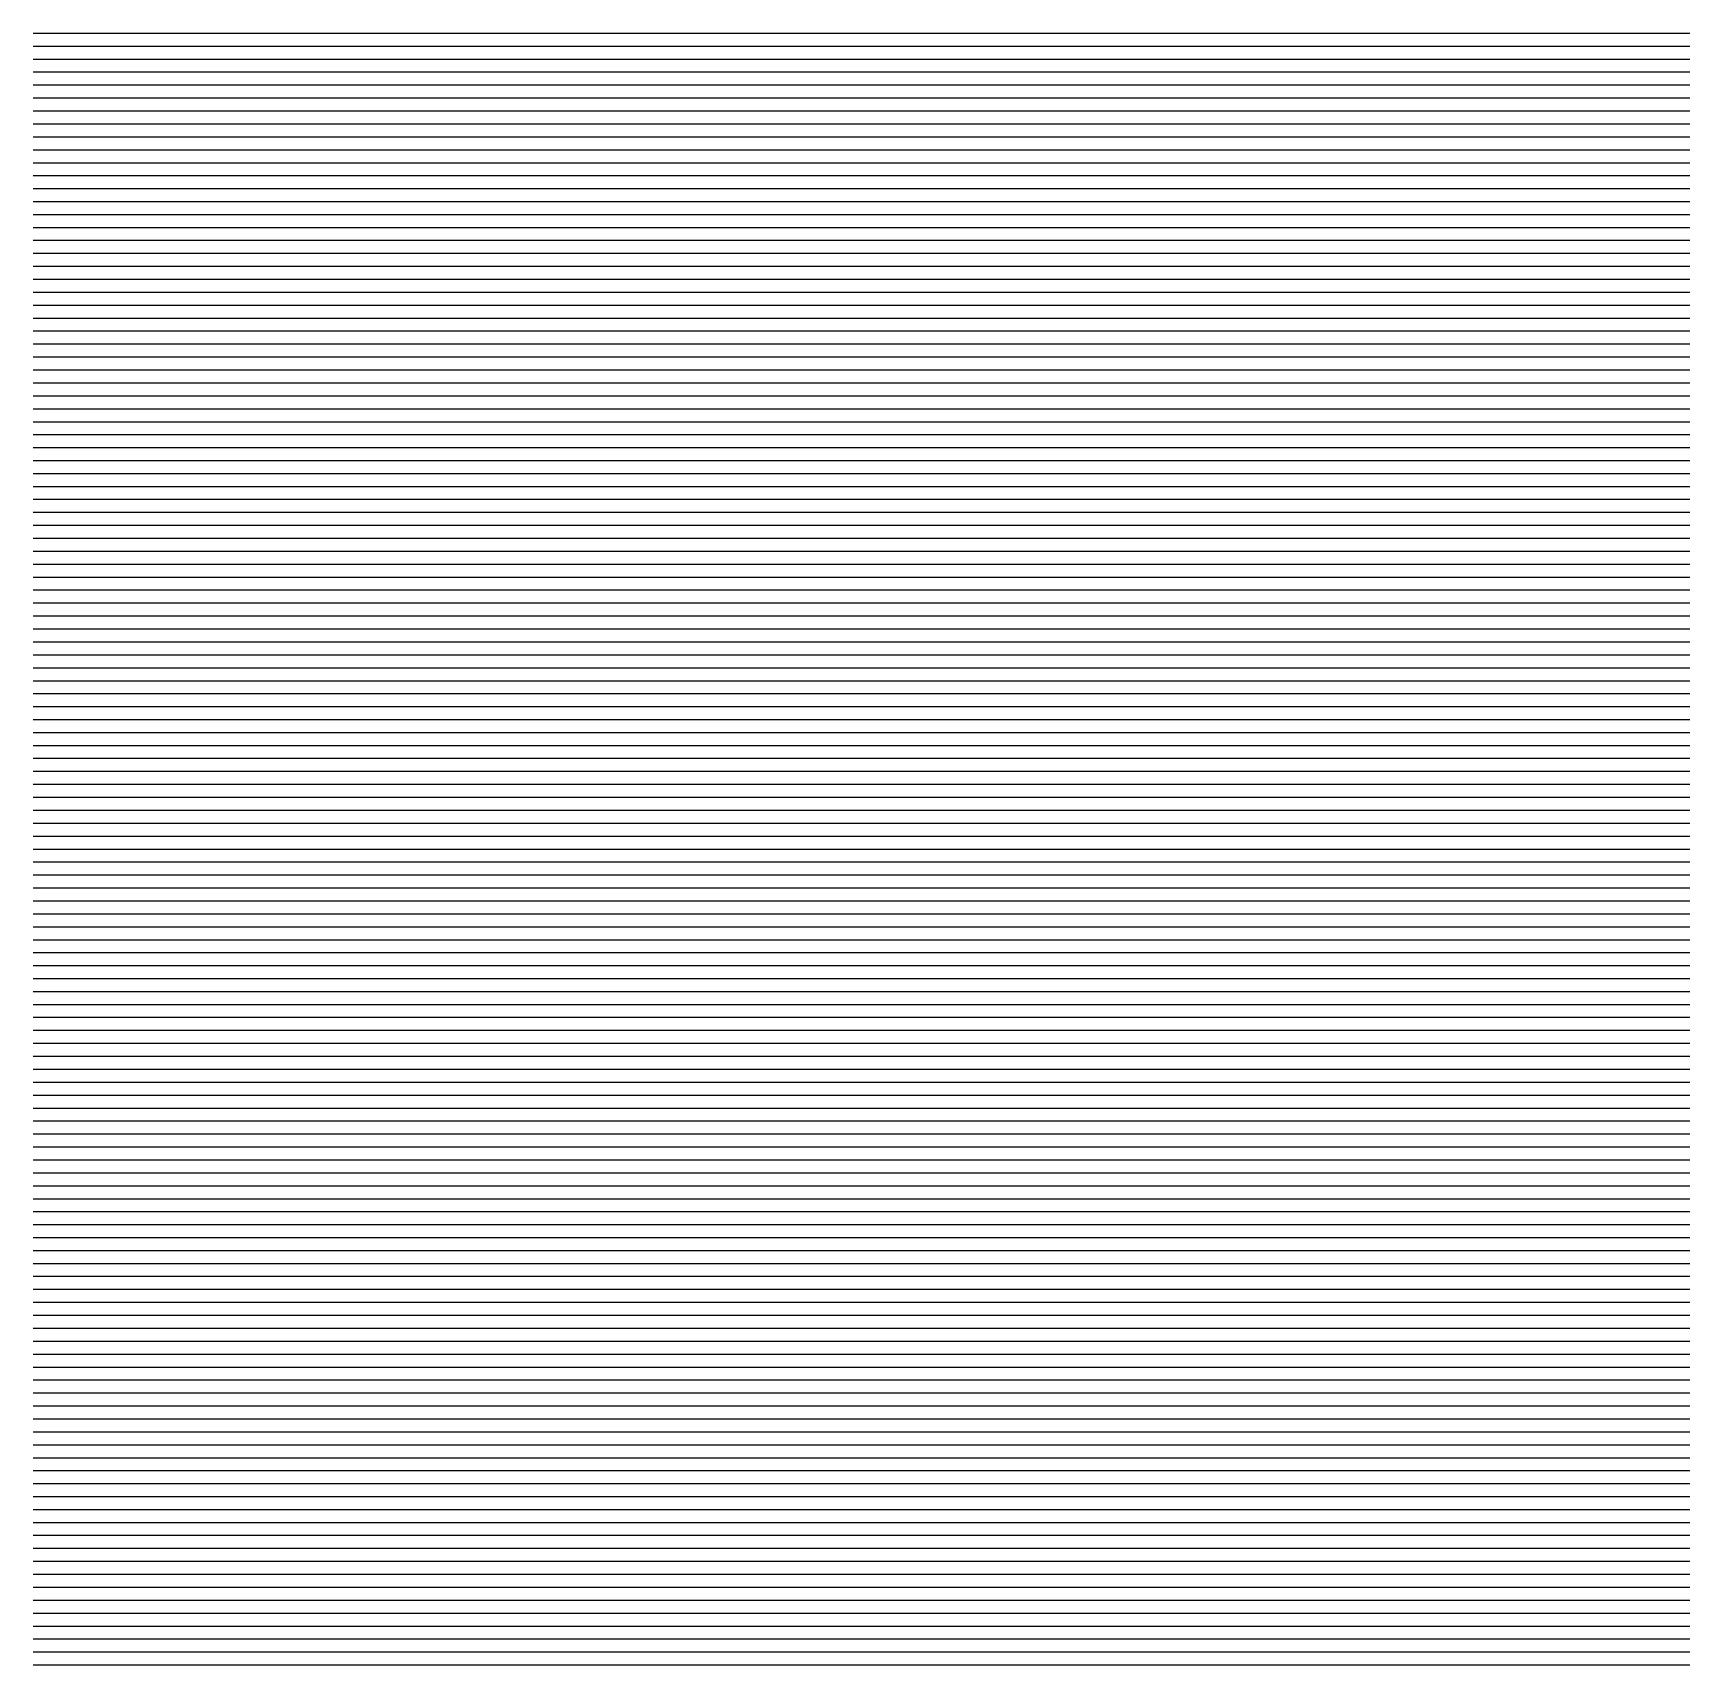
# Paper-space layout 'Layout1' of a CAD drawing. Extents: x -6 to 6, y -5.9 to 5.9.
import ezdxf

# ---------------------------------------------------------------- set-up
doc = ezdxf.new("R2010")
doc.units = 0
doc.header["$LTSCALE"] = 0.2
doc.layers.get('0').update_dxf_attribs({"linetype": 'CONTINUOUS'})
doc.layers.add('ROOD', color=1, linetype='CONTINUOUS')
doc.layers.add('VEILIG', color=7, linetype='CONTINUOUS')

# ---------------------------------------------------------------- blocks, each defined once
blk = doc.blocks.new('*X')
at = {"color": 0}
for p, q in [((-6, 5.909), (6, 5.909)), ((-6, 5.816), (6, 5.816)), ((-6, 5.722), (6, 5.722)), ((-6, 5.628), (6, 5.628)), ((-6, 5.534), (6, 5.534)), ((-6, 5.44), (6, 5.44)), ((-6, 5.347), (6, 5.347)), ((-6, 5.253), (6, 5.253)), ((-6, 5.159), (6, 5.159)), ((-6, 5.065), (6, 5.065)), ((-6, 4.971), (6, 4.971)), ((-6, 4.878), (6, 4.878)), ((-6, 4.784), (6, 4.784)), ((-6, 4.784), (6, 4.784)), ((-6, 4.784), (6, 4.784)), ((-6, 4.784), (6, 4.784)), ((-6, 4.69), (6, 4.69)), ((-6, 4.69), (6, 4.69)), ((-6, 4.69), (6, 4.69)), ((-6, 4.69), (6, 4.69)), ((-6, 4.596), (6, 4.596)), ((-6, 4.596), (6, 4.596)), ((-6, 4.596), (6, 4.596)), ((-6, 4.596), (6, 4.596)), ((-6, 4.502), (6, 4.502)), ((-6, 4.502), (6, 4.502)), ((-6, 4.502), (6, 4.502)), ((-6, 4.502), (6, 4.502)), ((-6, 4.409), (6, 4.409)), ((-6, 4.409), (6, 4.409)), ((-6, 4.409), (6, 4.409)), ((-6, 4.409), (6, 4.409)), ((-6, 4.315), (6, 4.315)), ((-6, 4.315), (6, 4.315)), ((-6, 4.315), (6, 4.315)), ((-6, 4.315), (6, 4.315)), ((-6, 4.221), (6, 4.221)), ((-6, 4.221), (6, 4.221)), ((-6, 4.221), (6, 4.221)), ((-6, 4.221), (6, 4.221)), ((-6, 4.127), (6, 4.127)), ((-6, 4.127), (6, 4.127)), ((-6, 4.127), (6, 4.127)), ((-6, 4.127), (6, 4.127)), ((-6, 4.033), (6, 4.033)), ((-6, 4.033), (6, 4.033)), ((-6, 4.033), (6, 4.033)), ((-6, 4.033), (6, 4.033)), ((-6, 3.94), (6, 3.94)), ((-6, 3.94), (6, 3.94)), ((-6, 3.94), (6, 3.94)), ((-6, 3.94), (6, 3.94)), ((-6, 3.846), (6, 3.846)), ((-6, 3.846), (6, 3.846)), ((-6, 3.846), (6, 3.846)), ((-6, 3.846), (6, 3.846)), ((-6, 3.752), (6, 3.752)), ((-6, 3.752), (6, 3.752)), ((-6, 3.752), (6, 3.752)), ((-6, 3.752), (6, 3.752)), ((-6, 3.658), (6, 3.658)), ((-6, 3.658), (6, 3.658)), ((-6, 3.658), (6, 3.658)), ((-6, 3.658), (6, 3.658)), ((-6, 3.564), (6, 3.564)), ((-6, 3.564), (6, 3.564)), ((-6, 3.564), (6, 3.564)), ((-6, 3.564), (6, 3.564)), ((-6, 3.471), (6, 3.471)), ((-6, 3.471), (6, 3.471)), ((-6, 3.471), (6, 3.471)), ((-6, 3.471), (6, 3.471)), ((-6, 3.377), (6, 3.377)), ((-6, 3.377), (6, 3.377)), ((-6, 3.377), (6, 3.377)), ((-6, 3.377), (6, 3.377)), ((-6, 3.283), (6, 3.283)), ((-6, 3.283), (6, 3.283)), ((-6, 3.283), (6, 3.283)), ((-6, 3.283), (6, 3.283)), ((-6, 3.189), (6, 3.189)), ((-6, 3.189), (6, 3.189)), ((-6, 3.189), (6, 3.189)), ((-6, 3.189), (6, 3.189)), ((-6, 3.095), (6, 3.095)), ((-6, 3.095), (6, 3.095)), ((-6, 3.095), (6, 3.095)), ((-6, 3.095), (6, 3.095)), ((-6, 3.002), (6, 3.002)), ((-6, 3.002), (6, 3.002)), ((-6, 3.002), (6, 3.002)), ((-6, 3.002), (6, 3.002)), ((-6, 2.908), (6, 2.908)), ((-6, 2.908), (6, 2.908)), ((-6, 2.908), (6, 2.908)), ((-6, 2.908), (6, 2.908)), ((-6, 2.814), (6, 2.814)), ((-6, 2.814), (6, 2.814)), ((-6, 2.814), (6, 2.814)), ((-6, 2.814), (6, 2.814)), ((-6, 2.72), (6, 2.72)), ((-6, 2.72), (6, 2.72)), ((-6, 2.72), (6, 2.72)), ((-6, 2.72), (6, 2.72)), ((-6, 2.626), (6, 2.626)), ((-6, 2.626), (6, 2.626)), ((-6, 2.626), (6, 2.626)), ((-6, 2.626), (6, 2.626)), ((-6, 2.533), (6, 2.533)), ((-6, 2.533), (6, 2.533)), ((-6, 2.533), (6, 2.533)), ((-6, 2.533), (6, 2.533)), ((-6, 2.439), (6, 2.439)), ((-6, 2.439), (6, 2.439)), ((-6, 2.439), (6, 2.439)), ((-6, 2.439), (6, 2.439)), ((-6, 2.345), (6, 2.345)), ((-6, 2.345), (6, 2.345)), ((-6, 2.345), (6, 2.345)), ((-6, 2.345), (6, 2.345)), ((0.249, 2.345), (1.634, 2.345)), ((-6, 2.251), (6, 2.251)), ((-6, 2.251), (6, 2.251)), ((-6, 2.251), (6, 2.251)), ((-6, 2.251), (6, 2.251)), ((-0.089, 2.251), (1.874, 2.251)), ((-6, 2.157), (6, 2.157)), ((-6, 2.157), (6, 2.157)), ((-6, 2.157), (6, 2.157)), ((-6, 2.157), (6, 2.157)), ((-6, 2.064), (6, 2.064)), ((-6, 2.064), (6, 2.064)), ((-6, 2.064), (6, 2.064)), ((-6, 2.064), (6, 2.064)), ((-0.575, 2.064), (2.165, 2.064)), ((-0.353, 2.157), (2.046, 2.157)), ((-6, 1.97), (6, 1.97)), ((-6, 1.97), (6, 1.97)), ((-6, 1.97), (6, 1.97)), ((-6, 1.97), (6, 1.97)), ((-0.769, 1.97), (2.251, 1.97)), ((-6, 1.876), (6, 1.876)), ((-6, 1.876), (6, 1.876)), ((-6, 1.876), (6, 1.876)), ((-6, 1.876), (6, 1.876)), ((-0.942, 1.876), (2.316, 1.876)), ((-6, 1.782), (6, 1.782)), ((-6, 1.782), (6, 1.782)), ((-6, 1.782), (6, 1.782)), ((-6, 1.782), (6, 1.782)), ((-6, 1.688), (6, 1.688)), ((-6, 1.688), (6, 1.688)), ((-6, 1.688), (6, 1.688)), ((-6, 1.688), (6, 1.688)), ((-1.242, 1.688), (2.139, 1.688)), ((-1.098, 1.782), (2.342, 1.782)), ((-6, 1.595), (6, 1.595)), ((-6, 1.595), (6, 1.595)), ((-6, 1.595), (6, 1.595)), ((-6, 1.595), (6, 1.595)), ((-1.375, 1.595), (1.935, 1.595)), ((-6, 1.501), (6, 1.501)), ((-6, 1.501), (6, 1.501)), ((-6, 1.501), (6, 1.501)), ((-6, 1.501), (6, 1.501)), ((-1.498, 1.501), (1.732, 1.501)), ((-6, 1.407), (6, 1.407)), ((-6, 1.407), (6, 1.407)), ((-6, 1.407), (6, 1.407)), ((-6, 1.407), (6, 1.407)), ((-1.61, 1.407), (1.529, 1.407)), ((-6, 1.313), (6, 1.313)), ((-6, 1.313), (6, 1.313)), ((-6, 1.313), (6, 1.313)), ((-6, 1.313), (6, 1.313)), ((-6, 1.219), (6, 1.219)), ((-6, 1.219), (6, 1.219)), ((-6, 1.219), (4.617, 1.219)), ((-6, 1.219), (-4.579, 1.219)), ((-6, 1.219), (-4.579, 1.219)), ((-3.012, 1.219), (3.05, 1.219)), ((-1.805, 1.219), (1.122, 1.219)), ((-1.712, 1.313), (1.326, 1.313)), ((4.617, 1.219), (6, 1.219)), ((4.617, 1.219), (6, 1.219)), ((-6, 1.126), (6, 1.126)), ((-6, 1.126), (6, 1.126)), ((-6, 1.126), (4.617, 1.126)), ((-6, 1.126), (-4.579, 1.126)), ((-6, 1.126), (-4.579, 1.126)), ((-3.012, 1.126), (3.05, 1.126)), ((-1.891, 1.126), (0.919, 1.126)), ((4.617, 1.126), (6, 1.126)), ((4.617, 1.126), (6, 1.126)), ((-6, 1.032), (6, 1.032)), ((-6, 1.032), (6, 1.032)), ((-6, 1.032), (4.617, 1.032)), ((-6, 1.032), (-4.579, 1.032)), ((-6, 1.032), (-4.579, 1.032)), ((-3.012, 1.032), (3.05, 1.032)), ((-1.969, 1.032), (0.716, 1.032)), ((4.617, 1.032), (6, 1.032)), ((4.617, 1.032), (6, 1.032)), ((-6, 0.938), (6, 0.938)), ((-6, 0.938), (6, 0.938)), ((-6, 0.938), (4.617, 0.938)), ((-6, 0.938), (-4.579, 0.938)), ((-6, 0.938), (-4.579, 0.938)), ((-6, 0.844), (6, 0.844)), ((-6, 0.844), (6, 0.844)), ((-6, 0.844), (4.617, 0.844)), ((-6, 0.844), (-4.579, 0.844)), ((-6, 0.844), (-4.579, 0.844)), ((-3.012, 0.938), (3.05, 0.938)), ((-3.012, 0.844), (3.05, 0.844)), ((-2.107, 0.844), (0.309, 0.844)), ((-2.041, 0.938), (0.513, 0.938)), ((4.617, 0.938), (6, 0.938)), ((4.617, 0.938), (6, 0.938)), ((4.617, 0.844), (6, 0.844)), ((4.617, 0.844), (6, 0.844)), ((-6, 0.75), (6, 0.75)), ((-6, 0.75), (6, 0.75)), ((-6, 0.75), (4.617, 0.75)), ((-6, 0.75), (-4.579, 0.75)), ((-6, 0.75), (-4.579, 0.75)), ((-3.012, 0.75), (3.05, 0.75)), ((-2.165, 0.75), (0.106, 0.75)), ((4.617, 0.75), (6, 0.75)), ((4.617, 0.75), (6, 0.75)), ((-6, 0.657), (6, 0.657)), ((-6, 0.657), (6, 0.657)), ((-6, 0.657), (4.617, 0.657)), ((-6, 0.657), (-4.579, 0.657)), ((-6, 0.657), (-4.579, 0.657)), ((-3.012, 0.657), (3.05, 0.657)), ((-2.216, 0.657), (-0.097, 0.657)), ((4.617, 0.657), (6, 0.657)), ((4.617, 0.657), (6, 0.657)), ((-6, 0.563), (6, 0.563)), ((-6, 0.563), (6, 0.563)), ((-6, 0.563), (4.617, 0.563)), ((-6, 0.563), (-4.579, 0.563)), ((-6, 0.563), (-4.579, 0.563)), ((-3.012, 0.563), (3.05, 0.563)), ((-2.26, 0.563), (-0.3, 0.563)), ((4.617, 0.563), (6, 0.563)), ((4.617, 0.563), (6, 0.563)), ((-6, 0.469), (6, 0.469)), ((-6, 0.469), (6, 0.469)), ((-6, 0.469), (4.617, 0.469)), ((-6, 0.469), (-4.579, 0.469)), ((-6, 0.469), (-4.579, 0.469)), ((-6, 0.375), (6, 0.375)), ((-6, 0.375), (6, 0.375)), ((-6, 0.375), (4.617, 0.375)), ((-6, 0.375), (-4.579, 0.375)), ((-6, 0.375), (-4.579, 0.375)), ((-3.012, 0.469), (3.05, 0.469)), ((-2.331, 0.375), (-0.707, 0.375)), ((-2.299, 0.469), (-0.503, 0.469)), ((-0.322, 0.375), (0.359, 0.375)), ((4.617, 0.469), (6, 0.469)), ((4.617, 0.469), (6, 0.469)), ((4.617, 0.375), (6, 0.375)), ((4.617, 0.375), (6, 0.375)), ((-6, 0.281), (6, 0.281)), ((-6, 0.281), (6, 0.281)), ((-6, 0.281), (4.617, 0.281)), ((-6, 0.281), (-4.579, 0.281)), ((-6, 0.281), (-4.579, 0.281)), ((-2.358, 0.281), (-0.91, 0.281)), ((-0.322, 0.281), (0.359, 0.281)), ((4.617, 0.281), (6, 0.281)), ((4.617, 0.281), (6, 0.281)), ((-6, 0.188), (6, 0.188)), ((-6, 0.188), (6, 0.188)), ((-6, 0.188), (4.617, 0.188)), ((-6, 0.188), (-4.579, 0.188)), ((-6, 0.188), (-4.579, 0.188)), ((-2.38, 0.188), (-1.113, 0.188)), ((-0.322, 0.188), (0.359, 0.188)), ((4.617, 0.188), (6, 0.188)), ((4.617, 0.188), (6, 0.188)), ((-6, 0.094), (6, 0.094)), ((-6, 0.094), (6, 0.094)), ((-6, 0.094), (4.617, 0.094)), ((-6, 0.094), (-4.579, 0.094)), ((-6, 0.094), (-4.579, 0.094)), ((-6, 0), (6, 0)), ((-6, 0), (-4.579, 0)), ((-6, 0), (-4.579, 0)), ((-4.579, 0), (4.617, 0)), ((-2.395, 0.094), (-1.316, 0.094)), ((-0.322, 0.094), (0.359, 0.094)), ((-0.322, 0), (0.359, 0)), ((4.617, 0.094), (6, 0.094)), ((4.617, 0.094), (6, 0.094)), ((4.617, 0), (6, 0)), ((-6, -0.094), (6, -0.094)), ((-6, -0.094), (6, -0.094)), ((-6, -0.094), (-4.579, -0.094)), ((-6, -0.094), (-4.579, -0.094)), ((-0.322, -0.094), (0.359, -0.094)), ((-0.054, -0.094), (0.054, -0.094)), ((4.617, -0.094), (6, -0.094)), ((4.617, -0.094), (6, -0.094)), ((-6, -0.188), (6, -0.188)), ((-6, -0.188), (6, -0.188)), ((-6, -0.188), (-4.579, -0.188)), ((-6, -0.188), (-4.579, -0.188)), ((-0.322, -0.188), (0.359, -0.188)), ((-0.108, -0.188), (0.108, -0.188)), ((4.617, -0.188), (6, -0.188)), ((4.617, -0.188), (6, -0.188)), ((-6, -0.281), (6, -0.281)), ((-6, -0.281), (6, -0.281)), ((-6, -0.281), (-4.579, -0.281)), ((-6, -0.281), (-4.579, -0.281)), ((-0.322, -0.281), (0.359, -0.281)), ((-0.162, -0.281), (0.162, -0.281)), ((4.617, -0.281), (6, -0.281)), ((4.617, -0.281), (6, -0.281)), ((-6, -0.375), (6, -0.375)), ((-6, -0.375), (6, -0.375)), ((-6, -0.375), (-4.579, -0.375)), ((-6, -0.375), (-4.579, -0.375)), ((-6, -0.469), (6, -0.469)), ((-6, -0.469), (6, -0.469)), ((-6, -0.469), (-4.579, -0.469)), ((-6, -0.469), (-4.579, -0.469)), ((-0.322, -0.375), (0.359, -0.375)), ((-0.322, -0.469), (0.359, -0.469)), ((-0.271, -0.469), (0.271, -0.469)), ((-0.217, -0.375), (0.217, -0.375)), ((4.617, -0.375), (6, -0.375)), ((4.617, -0.375), (6, -0.375)), ((4.617, -0.469), (6, -0.469)), ((4.617, -0.469), (6, -0.469)), ((-6, -0.563), (6, -0.563)), ((-6, -0.563), (6, -0.563)), ((-6, -0.563), (-4.579, -0.563)), ((-6, -0.563), (-4.579, -0.563)), ((-0.325, -0.563), (0.325, -0.563)), ((-0.322, -0.563), (0.359, -0.563)), ((4.617, -0.563), (6, -0.563)), ((4.617, -0.563), (6, -0.563)), ((-6, -0.657), (6, -0.657)), ((-6, -0.657), (6, -0.657)), ((-6, -0.657), (-4.579, -0.657)), ((-6, -0.657), (-4.579, -0.657)), ((-0.379, -0.657), (0.379, -0.657)), ((-0.322, -0.657), (0.359, -0.657)), ((4.617, -0.657), (6, -0.657)), ((4.617, -0.657), (6, -0.657)), ((-6, -0.75), (6, -0.75)), ((-6, -0.75), (6, -0.75)), ((-6, -0.75), (-4.579, -0.75)), ((-6, -0.75), (-4.579, -0.75)), ((-0.433, -0.75), (0.433, -0.75)), ((-0.322, -0.75), (0.359, -0.75)), ((4.617, -0.75), (6, -0.75)), ((4.617, -0.75), (6, -0.75)), ((-6, -0.844), (6, -0.844)), ((-6, -0.844), (6, -0.844)), ((-6, -0.844), (-4.579, -0.844)), ((-6, -0.844), (-4.579, -0.844)), ((-6, -0.938), (6, -0.938)), ((-6, -0.938), (6, -0.938)), ((-6, -0.938), (-4.579, -0.938)), ((-6, -0.938), (-4.579, -0.938)), ((-0.542, -0.938), (0.542, -0.938)), ((-0.487, -0.844), (0.487, -0.844)), ((-0.322, -0.844), (0.359, -0.844)), ((-0.322, -0.938), (0.359, -0.938)), ((4.617, -0.844), (6, -0.844)), ((4.617, -0.844), (6, -0.844)), ((4.617, -0.938), (6, -0.938)), ((4.617, -0.938), (6, -0.938)), ((-6, -1.032), (6, -1.032)), ((-6, -1.032), (6, -1.032)), ((-6, -1.032), (-4.579, -1.032)), ((-6, -1.032), (-4.579, -1.032)), ((-0.596, -1.032), (0.596, -1.032)), ((-0.322, -1.032), (0.359, -1.032)), ((4.617, -1.032), (6, -1.032)), ((4.617, -1.032), (6, -1.032)), ((-6, -1.126), (6, -1.126)), ((-6, -1.126), (6, -1.126)), ((-6, -1.126), (-4.579, -1.126)), ((-6, -1.126), (-4.579, -1.126)), ((-0.65, -1.126), (0.65, -1.126)), ((-0.322, -1.126), (0.359, -1.126)), ((4.617, -1.126), (6, -1.126)), ((4.617, -1.126), (6, -1.126)), ((-6, -1.219), (6, -1.219)), ((-6, -1.219), (6, -1.219)), ((-6, -1.219), (-4.579, -1.219)), ((-6, -1.219), (-4.579, -1.219)), ((-6, -1.313), (6, -1.313)), ((-6, -1.313), (6, -1.313)), ((-6, -1.313), (-4.579, -1.313)), ((-6, -1.313), (-4.579, -1.313)), ((-0.758, -1.313), (0.758, -1.313)), ((-0.704, -1.219), (0.704, -1.219)), ((-0.322, -1.219), (0.359, -1.219)), ((-0.322, -1.313), (0.359, -1.313)), ((4.617, -1.219), (6, -1.219)), ((4.617, -1.219), (6, -1.219)), ((4.617, -1.313), (6, -1.313)), ((4.617, -1.313), (6, -1.313)), ((-6, -1.407), (6, -1.407)), ((-6, -1.407), (6, -1.407)), ((-6, -1.407), (-4.579, -1.407)), ((-6, -1.407), (-4.579, -1.407)), ((-0.812, -1.407), (0.812, -1.407)), ((-0.322, -1.407), (0.359, -1.407)), ((4.617, -1.407), (6, -1.407)), ((4.617, -1.407), (6, -1.407)), ((-6, -1.501), (6, -1.501)), ((-6, -1.501), (6, -1.501)), ((-6, -1.501), (-4.579, -1.501)), ((-6, -1.501), (-4.579, -1.501)), ((-0.866, -1.501), (0.866, -1.501)), ((-0.322, -1.501), (0.359, -1.501)), ((4.617, -1.501), (6, -1.501)), ((4.617, -1.501), (6, -1.501)), ((-6, -1.595), (6, -1.595)), ((-6, -1.595), (6, -1.595)), ((-6, -1.595), (-4.579, -1.595)), ((-6, -1.595), (-4.579, -1.595)), ((-0.921, -1.595), (0.921, -1.595)), ((-0.322, -1.595), (0.359, -1.595)), ((4.617, -1.595), (6, -1.595)), ((4.617, -1.595), (6, -1.595)), ((-6, -1.688), (6, -1.688)), ((-6, -1.688), (6, -1.688)), ((-6, -1.688), (-4.579, -1.688)), ((-6, -1.688), (-4.579, -1.688)), ((-6, -1.782), (6, -1.782)), ((-6, -1.782), (6, -1.782)), ((-6, -1.782), (-4.579, -1.782)), ((-6, -1.782), (-4.579, -1.782)), ((-1.029, -1.782), (1.029, -1.782)), ((-0.975, -1.688), (0.975, -1.688)), ((-0.322, -1.688), (0.359, -1.688)), ((-0.322, -1.782), (0.359, -1.782)), ((4.617, -1.688), (6, -1.688)), ((4.617, -1.688), (6, -1.688)), ((4.617, -1.782), (6, -1.782)), ((4.617, -1.782), (6, -1.782)), ((-6, -1.876), (6, -1.876)), ((-6, -1.876), (6, -1.876)), ((-6, -1.876), (-4.579, -1.876)), ((-6, -1.876), (-4.579, -1.876)), ((-1.083, -1.876), (1.083, -1.876)), ((4.617, -1.876), (6, -1.876)), ((4.617, -1.876), (6, -1.876)), ((-6, -1.97), (6, -1.97)), ((-6, -1.97), (6, -1.97)), ((-6, -1.97), (-4.579, -1.97)), ((-6, -1.97), (-4.579, -1.97)), ((-1.137, -1.97), (1.137, -1.97)), ((4.617, -1.97), (6, -1.97)), ((4.617, -1.97), (6, -1.97)), ((-6, -2.064), (6, -2.064)), ((-6, -2.064), (6, -2.064)), ((-6, -2.064), (-4.579, -2.064)), ((-6, -2.064), (-4.579, -2.064)), ((-6, -2.157), (6, -2.157)), ((-6, -2.157), (6, -2.157)), ((-6, -2.157), (-4.579, -2.157)), ((-6, -2.157), (-4.579, -2.157)), ((-1.246, -2.157), (1.246, -2.157)), ((-1.191, -2.064), (1.191, -2.064)), ((4.617, -2.064), (6, -2.064)), ((4.617, -2.064), (6, -2.064)), ((4.617, -2.157), (6, -2.157)), ((4.617, -2.157), (6, -2.157)), ((-6, -2.251), (6, -2.251)), ((-6, -2.251), (6, -2.251)), ((-6, -2.251), (-4.579, -2.251)), ((-6, -2.251), (-4.579, -2.251)), ((4.617, -2.251), (6, -2.251)), ((4.617, -2.251), (6, -2.251)), ((-6, -2.345), (6, -2.345)), ((-6, -2.345), (6, -2.345)), ((-6, -2.345), (-4.579, -2.345)), ((-6, -2.345), (-4.579, -2.345)), ((4.617, -2.345), (6, -2.345)), ((4.617, -2.345), (6, -2.345)), ((-6, -2.439), (6, -2.439)), ((-6, -2.439), (6, -2.439)), ((-6, -2.439), (-4.579, -2.439)), ((-6, -2.439), (-4.579, -2.439)), ((4.617, -2.439), (6, -2.439)), ((4.617, -2.439), (6, -2.439)), ((-6, -2.533), (6, -2.533)), ((-6, -2.533), (6, -2.533)), ((-6, -2.533), (-4.579, -2.533)), ((-6, -2.533), (-4.579, -2.533)), ((-6, -2.626), (6, -2.626)), ((-6, -2.626), (6, -2.626)), ((-6, -2.626), (-4.579, -2.626)), ((-6, -2.626), (-4.579, -2.626)), ((4.617, -2.533), (6, -2.533)), ((4.617, -2.533), (6, -2.533)), ((4.617, -2.626), (6, -2.626)), ((4.617, -2.626), (6, -2.626)), ((-6, -2.72), (6, -2.72)), ((-6, -2.72), (6, -2.72)), ((-6, -2.72), (-4.579, -2.72)), ((-6, -2.72), (-4.579, -2.72)), ((4.617, -2.72), (6, -2.72)), ((4.617, -2.72), (6, -2.72)), ((-6, -2.814), (6, -2.814)), ((-6, -2.814), (6, -2.814)), ((-6, -2.814), (-4.579, -2.814)), ((-6, -2.814), (-4.579, -2.814)), ((4.617, -2.814), (6, -2.814)), ((4.617, -2.814), (6, -2.814)), ((-6, -2.908), (6, -2.908)), ((-6, -2.908), (6, -2.908)), ((-6, -2.908), (-4.579, -2.908)), ((-6, -2.908), (-4.579, -2.908)), ((4.617, -2.908), (6, -2.908)), ((4.617, -2.908), (6, -2.908)), ((-6, -3.002), (6, -3.002)), ((-6, -3.002), (6, -3.002)), ((-6, -3.002), (-4.579, -3.002)), ((-6, -3.002), (-4.579, -3.002)), ((-6, -3.095), (6, -3.095)), ((-6, -3.095), (6, -3.095)), ((-6, -3.095), (-4.579, -3.095)), ((-6, -3.095), (-4.579, -3.095)), ((4.617, -3.002), (6, -3.002)), ((4.617, -3.002), (6, -3.002)), ((4.617, -3.095), (6, -3.095)), ((4.617, -3.095), (6, -3.095)), ((-6, -3.189), (6, -3.189)), ((-6, -3.189), (6, -3.189)), ((-6, -3.189), (-4.579, -3.189)), ((-6, -3.189), (-4.579, -3.189)), ((4.617, -3.189), (6, -3.189)), ((4.617, -3.189), (6, -3.189)), ((-6, -3.283), (6, -3.283)), ((-6, -3.283), (6, -3.283)), ((-6, -3.283), (-4.579, -3.283)), ((-6, -3.283), (-4.579, -3.283)), ((4.617, -3.283), (6, -3.283)), ((4.617, -3.283), (6, -3.283)), ((-6, -3.377), (6, -3.377)), ((-6, -3.377), (6, -3.377)), ((-6, -3.377), (-4.579, -3.377)), ((-6, -3.377), (-4.579, -3.377)), ((-6, -3.471), (6, -3.471)), ((-6, -3.471), (6, -3.471)), ((-6, -3.471), (-4.579, -3.471)), ((-6, -3.471), (-4.579, -3.471)), ((4.617, -3.377), (6, -3.377)), ((4.617, -3.377), (6, -3.377)), ((4.617, -3.471), (6, -3.471)), ((4.617, -3.471), (6, -3.471)), ((-6, -3.564), (6, -3.564)), ((-6, -3.564), (6, -3.564)), ((-6, -3.564), (-4.579, -3.564)), ((-6, -3.564), (-4.579, -3.564)), ((4.617, -3.564), (6, -3.564)), ((4.617, -3.564), (6, -3.564)), ((-6, -3.658), (6, -3.658)), ((-6, -3.658), (6, -3.658)), ((-6, -3.658), (-4.579, -3.658)), ((-6, -3.658), (-4.579, -3.658)), ((4.617, -3.658), (6, -3.658)), ((4.617, -3.658), (6, -3.658)), ((-6, -3.752), (6, -3.752)), ((-6, -3.752), (6, -3.752)), ((-6, -3.752), (-4.579, -3.752)), ((-6, -3.752), (-4.579, -3.752)), ((4.617, -3.752), (6, -3.752)), ((4.617, -3.752), (6, -3.752)), ((-6, -3.846), (6, -3.846)), ((-6, -3.846), (6, -3.846)), ((-6, -3.846), (-4.579, -3.846)), ((-6, -3.846), (-4.579, -3.846)), ((-6, -3.94), (6, -3.94)), ((-6, -3.94), (6, -3.94)), ((-6, -3.94), (-4.579, -3.94)), ((-6, -3.94), (-4.579, -3.94)), ((4.617, -3.846), (6, -3.846)), ((4.617, -3.846), (6, -3.846)), ((4.617, -3.94), (6, -3.94)), ((4.617, -3.94), (6, -3.94)), ((-6, -4.033), (6, -4.033)), ((-6, -4.033), (6, -4.033)), ((-6, -4.033), (-4.579, -4.033)), ((-6, -4.033), (-4.579, -4.033)), ((4.617, -4.033), (6, -4.033)), ((4.617, -4.033), (6, -4.033)), ((-6, -4.127), (6, -4.127)), ((-6, -4.127), (6, -4.127)), ((-6, -4.127), (-4.579, -4.127)), ((-6, -4.127), (-4.579, -4.127)), ((4.617, -4.127), (6, -4.127)), ((4.617, -4.127), (6, -4.127)), ((-6, -4.221), (6, -4.221)), ((-6, -4.221), (6, -4.221)), ((-6, -4.221), (-4.579, -4.221)), ((-6, -4.221), (-4.579, -4.221)), ((-6, -4.315), (6, -4.315)), ((-6, -4.315), (6, -4.315)), ((-6, -4.315), (-4.579, -4.315)), ((-6, -4.315), (-4.579, -4.315)), ((4.617, -4.221), (6, -4.221)), ((4.617, -4.221), (6, -4.221)), ((4.617, -4.315), (6, -4.315)), ((4.617, -4.315), (6, -4.315)), ((-6, -4.409), (6, -4.409)), ((-6, -4.409), (6, -4.409)), ((-6, -4.409), (-4.579, -4.409)), ((-6, -4.409), (-4.579, -4.409)), ((4.617, -4.409), (6, -4.409)), ((4.617, -4.409), (6, -4.409)), ((-6, -4.502), (6, -4.502)), ((-6, -4.502), (6, -4.502)), ((-6, -4.502), (6, -4.502)), ((-6, -4.502), (6, -4.502)), ((-6, -4.502), (6, -4.502)), ((-6, -4.596), (6, -4.596)), ((-6, -4.596), (6, -4.596)), ((-6, -4.596), (6, -4.596)), ((-6, -4.596), (6, -4.596)), ((-6, -4.596), (6, -4.596)), ((-6, -4.69), (6, -4.69)), ((-6, -4.69), (6, -4.69)), ((-6, -4.69), (6, -4.69)), ((-6, -4.69), (6, -4.69)), ((-6, -4.69), (6, -4.69)), ((-6, -4.784), (6, -4.784)), ((-6, -4.784), (6, -4.784)), ((-6, -4.784), (6, -4.784)), ((-6, -4.784), (6, -4.784)), ((-6, -4.784), (6, -4.784)), ((-6, -4.878), (6, -4.878)), ((-6, -4.878), (6, -4.878)), ((-6, -4.878), (6, -4.878)), ((-6, -4.878), (6, -4.878)), ((-6, -4.878), (6, -4.878)), ((-6, -4.971), (6, -4.971)), ((-6, -4.971), (6, -4.971)), ((-6, -4.971), (6, -4.971)), ((-6, -4.971), (6, -4.971)), ((-6, -4.971), (6, -4.971)), ((-6, -5.065), (6, -5.065)), ((-6, -5.065), (6, -5.065)), ((-6, -5.065), (6, -5.065)), ((-6, -5.065), (6, -5.065)), ((-6, -5.065), (6, -5.065)), ((-6, -5.159), (6, -5.159)), ((-6, -5.159), (6, -5.159)), ((-6, -5.159), (6, -5.159)), ((-6, -5.159), (6, -5.159)), ((-6, -5.159), (6, -5.159)), ((-6, -5.253), (6, -5.253)), ((-6, -5.253), (6, -5.253)), ((-6, -5.253), (6, -5.253)), ((-6, -5.253), (6, -5.253)), ((-6, -5.253), (6, -5.253)), ((-6, -5.347), (6, -5.347)), ((-6, -5.347), (6, -5.347)), ((-6, -5.347), (6, -5.347)), ((-6, -5.347), (6, -5.347)), ((-6, -5.347), (6, -5.347)), ((-6, -5.44), (6, -5.44)), ((-6, -5.44), (6, -5.44)), ((-6, -5.44), (6, -5.44)), ((-6, -5.44), (6, -5.44)), ((-6, -5.44), (6, -5.44)), ((-6, -5.534), (6, -5.534)), ((-6, -5.534), (6, -5.534)), ((-6, -5.534), (6, -5.534)), ((-6, -5.534), (6, -5.534)), ((-6, -5.534), (6, -5.534)), ((-6, -5.628), (6, -5.628)), ((-6, -5.628), (6, -5.628)), ((-6, -5.628), (6, -5.628)), ((-6, -5.628), (6, -5.628)), ((-6, -5.628), (6, -5.628)), ((-6, -5.722), (6, -5.722)), ((-6, -5.722), (6, -5.722)), ((-6, -5.722), (6, -5.722)), ((-6, -5.722), (6, -5.722)), ((-6, -5.722), (6, -5.722)), ((-6, -5.816), (6, -5.816)), ((-6, -5.816), (6, -5.816)), ((-6, -5.816), (6, -5.816)), ((-6, -5.816), (6, -5.816)), ((-6, -5.816), (6, -5.816)), ((-6, -5.909), (6, -5.909)), ((-6, -5.909), (6, -5.909)), ((-6, -5.909), (6, -5.909)), ((-6, -5.909), (6, -5.909)), ((-6, -5.909), (6, -5.909))]:
    blk.add_line(p, q, dxfattribs=at)

psp = doc.layouts.get("Layout1")

# ---------------------------------------------------------------- block references
at = {"layer": 'ROOD', "color": 0}
psp.add_blockref('*X', (0, 0), dxfattribs=at)
at = {"layer": 'VEILIG', "color": 0}
psp.add_blockref('*X', (0, 0), dxfattribs=at)

doc.saveas('drawing.dxf')
